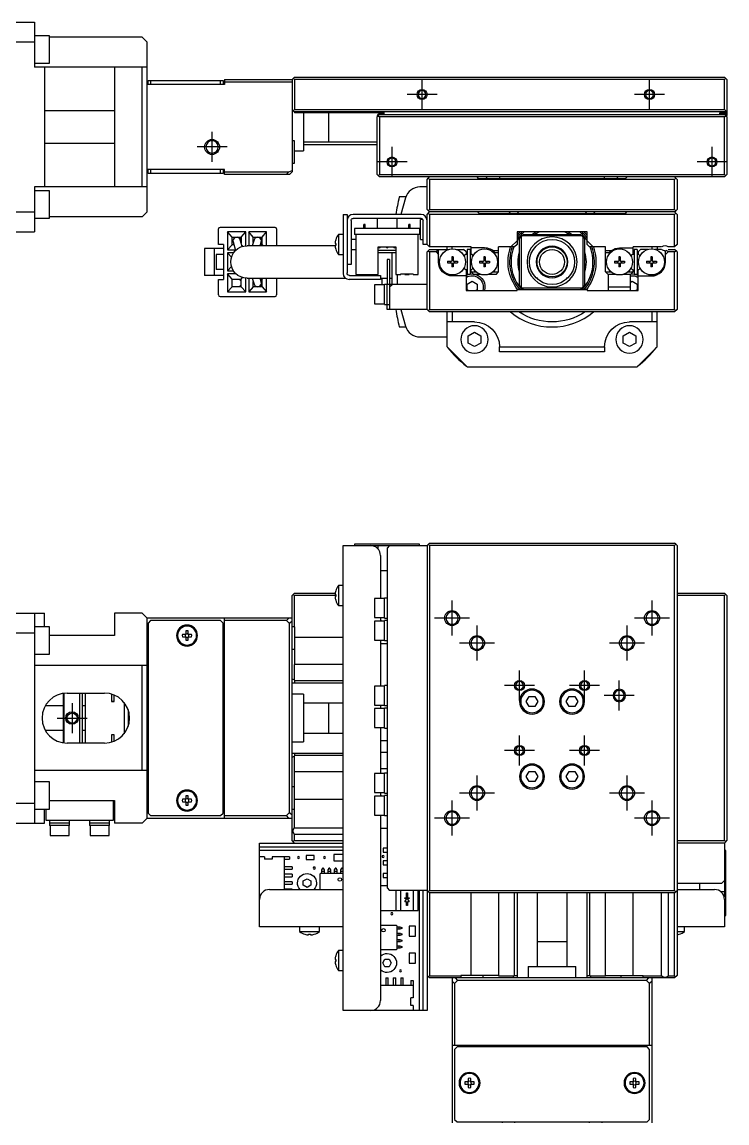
# Model space of a CAD drawing. Extents: x 0 to 922, y -8 to 538.
# Drawn here: x 301.9 to 442.9, y 318.3 to 538.5 of the extents above; entities that cross this region are included whole.
import ezdxf

# ---------------------------------------------------------------- set-up
doc = ezdxf.new("R2010")
doc.units = 0
doc.header["$LTSCALE"] = 0.5
doc.linetypes.add('CENTER', pattern=[50.8, 31.75, -6.35, 6.35, -6.35])
for name, color, linetype in [('MSM_CENTER', 1, 'CENTER'), ('MSM_CONTINUOUS', 7, 'CONTINUOUS'), ('MSM_NARROW', 5, 'CONTINUOUS')]:
    doc.layers.add(name, color=color, linetype=linetype)

msp = doc.modelspace()

# ---------------------------------------------------------------- linework, layer by layer
at = {"layer": 'MSM_CENTER'}
for p, q in [((381.87, 520.99), (381.87, 526.99)), ((427.37, 520.99), (427.37, 526.99)), ((384.87, 523.99), (378.87, 523.99)), ((430.37, 523.99), (424.37, 523.99)), ((339.87, 510.49), (339.87, 516.49)), ((342.87, 513.49), (336.87, 513.49)), ((375.87, 507.49), (375.87, 513.49)), ((439.87, 507.49), (439.87, 513.49)), ((378.87, 510.49), (372.87, 510.49)), ((442.87, 510.49), (436.87, 510.49)), ((387.87, 415.76), (387.87, 422.76)), ((427.87, 415.76), (427.87, 422.76)), ((391.37, 419.26), (384.37, 419.26)), ((431.37, 419.26), (424.37, 419.26)), ((392.87, 410.76), (392.87, 417.76)), ((422.87, 410.76), (422.87, 417.76)), ((396.37, 414.26), (389.37, 414.26)), ((426.37, 414.26), (419.37, 414.26)), ((401.37, 402.76), (401.37, 408.76)), ((414.37, 402.76), (414.37, 408.76)), ((404.37, 405.76), (398.37, 405.76)), ((417.37, 405.76), (411.37, 405.76)), ((421.32, 400.76), (421.32, 406.76)), ((424.32, 403.76), (418.32, 403.76)), ((311.87, 402.26), (311.87, 396.26)), ((308.87, 399.26), (314.87, 399.26)), ((401.37, 389.76), (401.37, 395.76)), ((414.37, 389.76), (414.37, 395.76)), ((404.37, 392.76), (398.37, 392.76)), ((417.37, 392.76), (411.37, 392.76)), ((392.87, 380.76), (392.87, 387.76)), ((422.87, 380.76), (422.87, 387.76)), ((396.37, 384.26), (389.37, 384.26)), ((426.37, 384.26), (419.37, 384.26)), ((387.87, 375.76), (387.87, 382.76)), ((427.87, 375.76), (427.87, 382.76)), ((391.37, 379.26), (384.37, 379.26)), ((431.37, 379.26), (424.37, 379.26))]:
    msp.add_line(p, q, dxfattribs=at)
at = {"layer": 'MSM_CONTINUOUS'}
for p, q in [((290.67, 538.49), (304.37, 538.49)), ((304.37, 538.49), (304.37, 529.49)), ((307.37, 535.74), (304.37, 535.74)), ((307.37, 530.24), (307.37, 535.74)), ((325.87, 535.49), (307.37, 535.49)), ((326.87, 534.49), (325.87, 535.49)), ((304.37, 534.49), (299.37, 534.49)), ((326.87, 500.49), (326.87, 534.49)), ((304.37, 530.24), (307.37, 530.24)), ((326.87, 529.49), (304.37, 529.49)), ((306.37, 529.49), (306.37, 505.49)), ((320.37, 529.49), (320.37, 505.49)), ((325.87, 505.49), (325.87, 529.49)), ((327.07, 525.99), (327.07, 526.79)), ((327.07, 526.79), (342.07, 526.79)), ((327.57, 526.79), (327.57, 525.99)), ((341.57, 525.99), (341.57, 526.79)), ((342.07, 526.79), (342.07, 525.99)), ((342.37, 526.99), (342.37, 525.99)), ((342.37, 526.99), (355.87, 526.99)), ((355.87, 526.49), (342.37, 526.49)), ((355.87, 526.99), (356.37, 527.49)), ((355.87, 526.99), (355.87, 508.49)), ((356.12, 527.24), (356.37, 526.99)), ((356.37, 527.49), (442.37, 527.49)), ((356.37, 526.99), (356.37, 520.99)), ((442.37, 526.99), (356.37, 526.99)), ((442.87, 526.99), (442.37, 527.49)), ((442.37, 526.99), (442.62, 527.24)), ((442.37, 520.99), (442.37, 526.99)), ((442.87, 526.99), (442.87, 519.79)), ((342.37, 525.99), (326.87, 525.99)), ((320.37, 520.7), (306.37, 520.7)), ((355.87, 520.89), (356.27, 520.49)), ((356.37, 520.99), (356.07, 520.69)), ((442.87, 520.49), (356.27, 520.49)), ((356.27, 520.49), (356.37, 520.39)), ((356.37, 520.99), (442.37, 520.99)), ((356.37, 520.39), (374.27, 520.39)), ((358.17, 520.39), (358.17, 512.74)), ((363.17, 520.39), (363.17, 514.49)), ((372.87, 519.49), (373.37, 519.99)), ((372.97, 519.59), (372.97, 519.79)), ((373.97, 520.09), (373.27, 520.09)), ((373.37, 519.99), (442.37, 519.99)), ((374.27, 519.99), (374.27, 520.39)), ((441.47, 520.29), (442.87, 520.29)), ((441.47, 519.99), (441.47, 520.29)), ((442.47, 520.09), (441.77, 520.09)), ((442.87, 520.49), (442.37, 520.99)), ((442.37, 519.99), (442.87, 519.49)), ((442.77, 519.79), (442.77, 519.59)), ((442.87, 519.79), (442.77, 519.69)), ((372.87, 507.99), (372.87, 519.49)), ((373.12, 519.74), (373.37, 519.49)), ((373.37, 519.49), (373.37, 507.99)), ((442.37, 519.49), (373.37, 519.49)), ((442.37, 519.49), (442.62, 519.74)), ((442.37, 507.99), (442.37, 519.49)), ((442.87, 519.49), (442.87, 507.99)), ((306.37, 514.28), (320.37, 514.28)), ((356.37, 514.74), (355.87, 514.74)), ((356.37, 510.24), (356.37, 514.74)), ((358.17, 514.49), (372.87, 514.49)), ((358.17, 513.99), (372.87, 513.99)), ((356.37, 512.74), (358.17, 512.74)), ((342.37, 508.99), (326.87, 508.99)), ((327.07, 508.19), (327.07, 508.99)), ((327.57, 508.99), (327.57, 508.19)), ((341.57, 508.19), (341.57, 508.99)), ((342.07, 508.99), (342.07, 508.19)), ((342.37, 507.99), (342.37, 508.99)), ((355.25, 508.49), (355.87, 508.79)), ((355.87, 510.24), (356.37, 510.24)), ((342.07, 508.19), (327.07, 508.19)), ((342.37, 508.49), (355.25, 508.49)), ((355.37, 507.99), (342.37, 507.99)), ((354.75, 507.99), (355.25, 508.49)), ((355.87, 508.49), (355.37, 507.99)), ((373.37, 507.49), (372.87, 507.99)), ((373.37, 507.99), (373.12, 507.74)), ((373.37, 507.99), (442.37, 507.99)), ((442.37, 507.49), (373.37, 507.49)), ((382.87, 506.99), (383.12, 507.24)), ((382.87, 500.99), (382.87, 506.99)), ((383.12, 507.24), (383.37, 507.49)), ((383.37, 506.99), (383.12, 507.24)), ((383.37, 506.99), (383.37, 500.99)), ((432.37, 506.99), (383.37, 506.99)), ((393.17, 507.19), (392.87, 507.49)), ((393.17, 507.19), (422.57, 507.19)), ((422.87, 507.49), (422.57, 507.19)), ((432.37, 507.49), (432.62, 507.24)), ((432.62, 507.24), (432.37, 506.99)), ((432.37, 500.99), (432.37, 506.99)), ((432.62, 507.24), (432.87, 506.99)), ((432.87, 506.99), (432.87, 500.99)), ((442.62, 507.74), (442.37, 507.99)), ((442.37, 507.49), (442.87, 507.99)), ((326.87, 505.49), (304.37, 505.49)), ((304.37, 505.49), (304.37, 496.49)), ((307.37, 504.74), (304.37, 504.74)), ((307.37, 499.24), (307.37, 504.74)), ((382.87, 505.49), (381.45, 505.49)), ((378.62, 503.49), (377.3, 503.49)), ((378.56, 503.32), (377.61, 499.99)), ((299.37, 500.49), (304.37, 500.49)), ((325.87, 499.49), (326.87, 500.49)), ((366.07, 499.99), (366.07, 488.19)), ((366.07, 499.99), (366.87, 499.99)), ((366.87, 499.99), (366.87, 488.29)), ((381.67, 499.99), (368.07, 499.99)), ((383.37, 500.49), (382.87, 500.99)), ((382.87, 499.99), (383.37, 500.49)), ((382.87, 493.99), (382.87, 499.99)), ((383.37, 500.99), (383.12, 500.74)), ((383.12, 500.24), (383.37, 499.99)), ((383.37, 500.99), (432.37, 500.99)), ((432.37, 500.49), (383.37, 500.49)), ((383.37, 499.99), (383.37, 493.49)), ((432.37, 499.99), (383.37, 499.99)), ((393.27, 500.19), (392.97, 500.49)), ((393.27, 500.19), (422.47, 500.19)), ((422.77, 500.49), (422.47, 500.19)), ((432.62, 500.74), (432.37, 500.99)), ((432.37, 500.49), (432.62, 500.74)), ((432.37, 500.49), (432.87, 499.99)), ((432.37, 499.99), (432.62, 500.24)), ((432.37, 493.49), (432.37, 499.99)), ((432.87, 500.99), (432.62, 500.74)), ((432.87, 499.99), (432.87, 493.99)), ((304.37, 499.24), (307.37, 499.24)), ((325.87, 499.49), (307.37, 499.49)), ((367.67, 498.79), (367.67, 489.99)), ((381.67, 499.19), (368.07, 499.19)), ((370.24, 497.19), (370.24, 497.99)), ((370.49, 497.99), (370.24, 497.99)), ((370.49, 497.19), (370.49, 497.99)), ((372.87, 499.19), (372.87, 497.19)), ((376.87, 497.19), (376.87, 499.19)), ((379.49, 497.99), (379.24, 497.99)), ((379.24, 497.19), (379.24, 497.99)), ((379.49, 497.19), (379.49, 497.99)), ((381.57, 494.99), (381.57, 498.99)), ((382.01, 498.99), (381.57, 498.99)), ((382.07, 493.99), (382.07, 498.79)), ((290.67, 496.49), (304.37, 496.49)), ((341.17, 493.99), (341.17, 497.09)), ((352.47, 497.39), (341.47, 497.39)), ((346.62, 496.49), (342.97, 496.49)), ((342.97, 496.49), (342.97, 492.89)), ((343.92, 495.44), (342.97, 496.49)), ((345.67, 495.44), (346.62, 496.49)), ((346.62, 493.73), (346.62, 496.49)), ((350.77, 496.49), (347.22, 496.49)), ((347.22, 496.49), (347.22, 493.74)), ((348.12, 495.44), (347.22, 496.49)), ((349.87, 495.44), (350.77, 496.49)), ((350.77, 493.74), (350.77, 496.49)), ((352.77, 497.09), (352.77, 493.74)), ((365.17, 495.99), (365.17, 491.99)), ((366.07, 495.99), (365.17, 495.99)), ((381.37, 497.19), (368.37, 497.19)), ((368.37, 497.19), (368.37, 495.99)), ((381.37, 495.99), (368.37, 495.99)), ((368.62, 495.99), (368.62, 487.99)), ((381.12, 487.99), (381.12, 495.99)), ((381.37, 497.19), (381.37, 495.99)), ((381.57, 496.27), (381.37, 496.27)), ((414.87, 496.49), (400.87, 496.49)), ((400.87, 496.49), (400.87, 493.99)), ((401.37, 495.19), (402.17, 495.99)), ((413.87, 495.69), (401.87, 495.69)), ((402.17, 495.99), (413.57, 495.99)), ((413.57, 495.99), (414.37, 495.19)), ((414.87, 493.99), (414.87, 496.49)), ((342.17, 493.99), (341.17, 493.99)), ((342.17, 493.99), (342.17, 486.99)), ((343.92, 493.94), (342.97, 492.89)), ((343.92, 495.44), (345.67, 495.44)), ((343.92, 493.94), (343.92, 495.44)), ((344.22, 493.94), (343.92, 493.94)), ((344.07, 494.49), (344.55, 492.77)), ((345.29, 495.44), (345.67, 495.06)), ((345.88, 493.59), (345.51, 494.89)), ((345.67, 495.44), (345.67, 494.34)), ((345.83, 493.76), (345.96, 493.61)), ((364.48, 493.74), (346.87, 493.74)), ((348.27, 494.9), (347.93, 493.74)), ((348.12, 495.44), (349.87, 495.44)), ((348.12, 494.38), (348.12, 495.44)), ((349.49, 495.44), (349.87, 495.06)), ((349.49, 493.74), (349.71, 494.48)), ((349.55, 493.94), (349.87, 493.94)), ((349.87, 494.31), (349.58, 494.02)), ((349.87, 493.94), (349.87, 495.44)), ((349.87, 493.94), (350.04, 493.74)), ((364.48, 494.19), (364.61, 494.19)), ((364.61, 493.79), (364.48, 493.79)), ((364.61, 494.94), (364.61, 494.92)), ((364.61, 494.19), (364.61, 493.79)), ((368.62, 494.99), (367.67, 494.99)), ((373.12, 493.49), (376.62, 493.49)), ((373.12, 487.99), (373.12, 493.49)), ((376.62, 493.49), (376.62, 487.99)), ((381.57, 494.99), (382.07, 494.99)), ((382.87, 493.99), (382.07, 493.99)), ((383.37, 493.49), (382.87, 493.99)), ((391.67, 493.49), (383.37, 493.49)), ((386.87, 492.99), (386.87, 493.49)), ((387.87, 493.09), (387.87, 493.49)), ((391.67, 492.03), (391.67, 493.49)), ((400.37, 493.49), (397.17, 493.49)), ((397.17, 488.49), (397.17, 493.49)), ((399.66, 493.49), (400.87, 494.7)), ((400.87, 493.99), (400.37, 493.49)), ((401.37, 485.79), (401.37, 495.19)), ((401.67, 495.49), (401.67, 485.49)), ((406.8, 493.45), (406.8, 493.45)), ((414.07, 485.49), (414.07, 495.49)), ((414.37, 495.19), (414.37, 485.79)), ((414.87, 494.7), (416.07, 493.49)), ((415.37, 493.49), (414.87, 493.99)), ((418.57, 493.49), (415.37, 493.49)), ((418.57, 488.49), (418.57, 493.49)), ((429.8, 493.49), (424.07, 493.49)), ((424.07, 492.03), (424.07, 493.49)), ((427.87, 493.09), (427.87, 493.49)), ((428.87, 493.49), (428.87, 492.99)), ((432.37, 493.49), (431.13, 493.49)), ((432.87, 493.99), (432.37, 493.49)), ((342.17, 493.19), (338.37, 493.19)), ((338.37, 493.19), (338.37, 487.79)), ((340.28, 493.19), (340.28, 487.79)), ((342.17, 491.99), (340.67, 491.99)), ((340.67, 491.99), (340.67, 488.99)), ((342.97, 492.89), (344.52, 492.89)), ((344.16, 492.29), (342.97, 492.29)), ((342.97, 492.29), (342.97, 488.69)), ((343.75, 491.42), (342.97, 492.29)), ((364.61, 493.06), (364.61, 493.04)), ((365.17, 491.99), (366.07, 491.99)), ((367.67, 492.99), (368.62, 492.99)), ((376.62, 492.79), (373.12, 492.79)), ((376.62, 492.29), (373.12, 492.29)), ((375.87, 485.99), (375.87, 492.29)), ((382.87, 492.49), (383.37, 492.99)), ((382.87, 480.99), (382.87, 492.49)), ((383.12, 492.74), (383.37, 492.49)), ((383.37, 492.99), (387.25, 492.99)), ((383.37, 492.49), (383.37, 480.99)), ((384.67, 492.49), (383.37, 492.49)), ((385.17, 492.84), (384.67, 492.49)), ((384.67, 492.49), (385.17, 491.99)), ((385.17, 490.49), (385.17, 492.99)), ((388.11, 491.49), (387.82, 491.49)), ((387.82, 491.49), (387.82, 490.69)), ((388.11, 491.49), (388.11, 490.69)), ((388.68, 492.99), (390.17, 492.99)), ((390.67, 492.49), (390.17, 492.99)), ((390.67, 492.03), (390.53, 491.95)), ((390.67, 492.49), (390.67, 492.03)), ((391.47, 492.99), (390.87, 492.99)), ((390.87, 492.99), (390.87, 487.99)), ((391.47, 492.99), (391.47, 487.99)), ((394.37, 493.29), (391.67, 493.29)), ((392.04, 491.82), (391.67, 492.03)), ((394.51, 491.49), (394.22, 491.49)), ((394.22, 491.49), (394.22, 490.69)), ((394.51, 491.49), (394.51, 490.69)), ((395.96, 492.79), (397.17, 492.79)), ((397.17, 492.29), (396.51, 492.29)), ((405, 491.8), (405.07, 491.86)), ((405.07, 491.93), (405.07, 491.86)), ((418.57, 492.79), (419.77, 492.79)), ((419.22, 492.29), (418.57, 492.29)), ((421.51, 491.49), (421.22, 491.49)), ((421.22, 491.49), (421.22, 490.69)), ((421.37, 493.29), (424.07, 493.29)), ((421.51, 491.49), (421.51, 490.69)), ((424.07, 492.03), (423.69, 491.82)), ((424.87, 492.99), (424.27, 492.99)), ((424.27, 492.99), (424.27, 487.99)), ((424.87, 492.99), (424.87, 487.99)), ((425.57, 492.99), (425.07, 492.49)), ((425.07, 492.49), (425.07, 492.03)), ((425.2, 491.95), (425.07, 492.03)), ((427.05, 492.99), (425.57, 492.99)), ((427.91, 491.49), (427.62, 491.49)), ((427.62, 491.49), (427.62, 490.69)), ((427.91, 491.49), (427.91, 490.69)), ((429.8, 492.99), (428.48, 492.99)), ((430.57, 490.49), (430.57, 492.74)), ((430.57, 491.99), (431.07, 492.49)), ((431.07, 492.49), (430.68, 492.76)), ((432.37, 492.49), (431.07, 492.49)), ((431.13, 492.99), (432.37, 492.99)), ((432.87, 492.49), (432.37, 492.99)), ((432.37, 492.49), (432.62, 492.74)), ((432.37, 480.99), (432.37, 492.49)), ((432.87, 492.49), (432.87, 480.99)), ((342.17, 488.99), (340.67, 488.99)), ((343.75, 489.56), (342.97, 488.69)), ((367.67, 489.99), (366.87, 489.99)), ((375.37, 490.99), (374.87, 490.99)), ((374.87, 490.99), (374.87, 485.99)), ((375.37, 490.99), (375.37, 480.99)), ((386.97, 490.63), (387.76, 490.63)), ((386.97, 490.63), (386.97, 490.34)), ((386.97, 490.34), (387.76, 490.34)), ((387.5, 490.63), (387.5, 490.34)), ((387.82, 490.96), (388.11, 490.96)), ((387.82, 490.28), (387.82, 489.49)), ((387.82, 490.02), (388.11, 490.02)), ((388.11, 489.49), (387.82, 489.49)), ((388.11, 490.28), (388.11, 489.49)), ((388.17, 490.63), (388.97, 490.63)), ((388.17, 490.34), (388.97, 490.34)), ((388.44, 490.34), (388.44, 490.63)), ((388.97, 490.63), (388.97, 490.34)), ((390.29, 489.16), (390.67, 488.94)), ((390.67, 488.94), (390.67, 484.79)), ((391.67, 488.94), (391.8, 489.02)), ((391.67, 488.49), (391.67, 488.94)), ((393.37, 490.63), (394.16, 490.63)), ((393.37, 490.63), (393.37, 490.34)), ((393.37, 490.34), (394.16, 490.34)), ((393.9, 490.63), (393.9, 490.34)), ((394.22, 490.96), (394.51, 490.96)), ((394.22, 490.28), (394.22, 489.49)), ((394.22, 490.02), (394.51, 490.02)), ((394.51, 489.49), (394.22, 489.49)), ((394.51, 490.28), (394.51, 489.49)), ((394.57, 490.63), (395.37, 490.63)), ((394.57, 490.34), (395.37, 490.34)), ((394.84, 490.34), (394.84, 490.63)), ((395.37, 490.63), (395.37, 490.34)), ((405.07, 489.11), (405, 489.18)), ((405.07, 489.11), (405.07, 489.05)), ((420.37, 490.63), (421.16, 490.63)), ((420.37, 490.63), (420.37, 490.34)), ((420.37, 490.34), (421.16, 490.34)), ((420.9, 490.63), (420.9, 490.34)), ((421.22, 490.96), (421.51, 490.96)), ((421.22, 490.28), (421.22, 489.49)), ((421.22, 490.02), (421.51, 490.02)), ((421.51, 489.49), (421.22, 489.49)), ((421.51, 490.28), (421.51, 489.49)), ((421.57, 490.63), (422.37, 490.63)), ((421.57, 490.34), (422.37, 490.34)), ((421.84, 490.34), (421.84, 490.63)), ((422.37, 490.63), (422.37, 490.34)), ((423.93, 489.02), (424.07, 488.94)), ((424.07, 488.49), (424.07, 488.94)), ((425.07, 488.94), (425.44, 489.16)), ((425.07, 484.79), (425.07, 488.94)), ((426.77, 490.63), (427.56, 490.63)), ((426.77, 490.63), (426.77, 490.34)), ((426.77, 490.34), (427.56, 490.34)), ((427.3, 490.63), (427.3, 490.34)), ((427.62, 490.96), (427.91, 490.96)), ((427.62, 490.28), (427.62, 489.49)), ((427.62, 490.02), (427.91, 490.02)), ((427.91, 489.49), (427.62, 489.49)), ((427.91, 490.28), (427.91, 489.49)), ((427.97, 490.63), (428.77, 490.63)), ((427.97, 490.34), (428.77, 490.34)), ((428.24, 490.34), (428.24, 490.63)), ((428.77, 490.63), (428.77, 490.34)), ((342.17, 487.79), (338.37, 487.79)), ((341.17, 483.89), (341.17, 486.99)), ((341.17, 486.99), (342.17, 486.99)), ((342.97, 488.69), (344.16, 488.69)), ((344.67, 488.09), (342.97, 488.09)), ((342.97, 488.09), (342.97, 484.49)), ((343.92, 487.04), (342.97, 488.09)), ((343.92, 487.04), (345.67, 487.04)), ((343.92, 485.54), (343.92, 487.04)), ((345.29, 487.04), (345.67, 486.66)), ((345.67, 487.04), (345.96, 487.37)), ((345.67, 485.54), (345.67, 487.04)), ((346.62, 484.49), (346.62, 487.25)), ((346.87, 487.24), (366.53, 487.24)), ((347.22, 487.24), (347.22, 484.49)), ((347.93, 487.24), (348.27, 486.08)), ((349.71, 486.5), (349.49, 487.24)), ((349.87, 487.04), (349.55, 487.04)), ((349.58, 486.95), (349.87, 486.66)), ((349.87, 487.04), (350.04, 487.24)), ((349.87, 485.54), (349.87, 487.04)), ((350.77, 484.49), (350.77, 487.24)), ((352.77, 487.24), (352.77, 483.89)), ((373.57, 486.99), (367.27, 486.99)), ((367.37, 487.79), (373.57, 487.79)), ((368.62, 487.99), (373.12, 487.99)), ((373.57, 487.79), (373.57, 486.99)), ((373.57, 487.24), (374.87, 487.24)), ((373.87, 485.89), (373.87, 487.24)), ((375.37, 487.24), (375.87, 487.24)), ((376.62, 487.99), (377.62, 487.99)), ((376.87, 487.99), (376.87, 485.99)), ((377.62, 488.09), (380.12, 488.09)), ((377.62, 487.99), (377.62, 488.09)), ((378.42, 488.09), (378.42, 487.99)), ((378.42, 487.99), (379.32, 487.99)), ((378.79, 488.09), (378.79, 487.99)), ((378.94, 488.09), (378.94, 487.99)), ((379.32, 488.09), (379.32, 487.99)), ((380.12, 487.99), (380.12, 488.09)), ((380.12, 487.99), (381.12, 487.99)), ((390.67, 487.69), (387.97, 487.69)), ((391.47, 487.99), (390.87, 487.99)), ((391.67, 488.49), (392.17, 487.99)), ((391.67, 488.49), (392.7, 488.49)), ((393.65, 487.99), (392.17, 487.99)), ((396.67, 487.99), (395.08, 487.99)), ((396.03, 488.49), (397.17, 488.49)), ((396.67, 487.99), (397.17, 488.49)), ((404.7, 487.29), (404.89, 487.29)), ((405.12, 487.06), (404.89, 487.29)), ((405.12, 487.06), (404.95, 487.06)), ((405.12, 486.93), (405.12, 487.06)), ((405.12, 486.93), (405.12, 486.93)), ((406.8, 487.52), (406.8, 487.52)), ((410.84, 487.29), (410.62, 487.06)), ((410.78, 487.06), (410.62, 487.06)), ((410.62, 487.06), (410.62, 486.93)), ((410.84, 487.29), (411.03, 487.29)), ((418.57, 488.49), (419.7, 488.49)), ((418.57, 488.49), (419.07, 487.99)), ((420.65, 487.99), (419.07, 487.99)), ((419.07, 487.99), (419.07, 484.79)), ((423.57, 487.99), (422.08, 487.99)), ((423.03, 488.49), (424.07, 488.49)), ((423.57, 487.99), (424.07, 488.49)), ((423.57, 484.79), (423.57, 487.99)), ((424.87, 487.99), (424.27, 487.99)), ((425.07, 487.69), (427.77, 487.69)), ((343.92, 485.54), (342.97, 484.49)), ((345.67, 485.54), (343.92, 485.54)), ((345.67, 485.91), (345.29, 485.54)), ((345.67, 485.54), (346.62, 484.49)), ((348.12, 485.54), (347.22, 484.49)), ((348.12, 485.54), (348.12, 486.6)), ((349.87, 485.54), (348.12, 485.54)), ((349.87, 485.91), (349.49, 485.54)), ((349.87, 485.54), (350.77, 484.49)), ((372.37, 485.89), (372.37, 482.09)), ((374.37, 485.89), (372.37, 485.89)), ((374.37, 481.99), (374.37, 485.99)), ((382.87, 485.99), (374.37, 485.99)), ((374.87, 481.99), (374.87, 485.99)), ((375.37, 485.49), (375.87, 485.99)), ((390.67, 484.79), (400.87, 484.79)), ((390.87, 486.07), (391.87, 486.64)), ((390.87, 484.91), (390.87, 486.07)), ((391.08, 484.79), (390.87, 484.91)), ((391.87, 486.64), (392.87, 486.07)), ((392.87, 484.91), (392.65, 484.79)), ((392.87, 486.07), (392.87, 484.91)), ((400.87, 484.79), (400.87, 484.99)), ((400.87, 484.99), (414.87, 484.99)), ((402.17, 484.99), (401.37, 485.79)), ((401.87, 485.29), (413.87, 485.29)), ((414.37, 485.79), (413.57, 484.99)), ((414.87, 484.99), (414.87, 484.79)), ((414.87, 484.79), (425.07, 484.79)), ((419.07, 485.49), (423.57, 485.49)), ((423.57, 486.47), (423.87, 486.64)), ((423.87, 486.64), (424.87, 486.07)), ((424.87, 484.91), (424.65, 484.79)), ((424.87, 486.07), (424.87, 484.91)), ((341.47, 483.59), (352.47, 483.59)), ((342.97, 484.49), (346.62, 484.49)), ((347.22, 484.49), (350.77, 484.49)), ((372.37, 482.09), (374.37, 482.09)), ((374.37, 481.99), (375.37, 481.99)), ((374.87, 480.99), (374.87, 481.99)), ((382.87, 480.99), (374.87, 480.99)), ((377.61, 480.99), (378.56, 477.66)), ((383.37, 480.49), (382.87, 480.99)), ((383.37, 480.99), (383.12, 480.74)), ((383.37, 480.99), (432.37, 480.99)), ((432.37, 480.49), (383.37, 480.49)), ((386.87, 473.49), (386.87, 480.49)), ((387.87, 480.49), (387.87, 478.49)), ((427.87, 478.49), (427.87, 480.49)), ((428.87, 473.49), (428.87, 480.49)), ((432.62, 480.74), (432.37, 480.99)), ((432.87, 480.99), (432.37, 480.49)), ((392.37, 478.49), (386.87, 478.49)), ((428.87, 478.49), (423.37, 478.49)), ((377.3, 477.49), (378.62, 477.49)), ((391.12, 475.71), (392.37, 476.43)), ((391.12, 474.27), (391.12, 475.71)), ((392.37, 476.43), (393.62, 475.71)), ((393.62, 475.71), (393.62, 474.27)), ((422.12, 475.71), (423.37, 476.43)), ((422.12, 474.27), (422.12, 475.71)), ((423.37, 476.43), (424.62, 475.71)), ((424.62, 475.71), (424.62, 474.27)), ((381.45, 475.49), (386.87, 475.49)), ((392.37, 473.55), (391.12, 474.27)), ((393.62, 474.27), (392.37, 473.55)), ((423.37, 473.55), (422.12, 474.27)), ((424.62, 474.27), (423.37, 473.55)), ((386.87, 473.49), (390.87, 469.49)), ((397.37, 473.49), (418.37, 473.49)), ((397.37, 472.49), (397.37, 473.49)), ((418.37, 472.49), (397.37, 472.49)), ((418.37, 473.49), (418.37, 472.49)), ((424.87, 469.49), (428.87, 473.49)), ((390.87, 469.49), (424.87, 469.49)), ((368.37, 434.06), (368.37, 433.76)), ((381.37, 434.06), (368.37, 434.06)), ((381.37, 433.76), (381.37, 434.06)), ((383.37, 434.26), (382.87, 433.76)), ((383.37, 433.76), (383.12, 434.01)), ((383.37, 434.26), (432.37, 434.26)), ((432.62, 434.01), (432.37, 434.26)), ((432.62, 434.01), (432.37, 433.76)), ((432.87, 433.76), (432.62, 434.01)), ((366.07, 340.76), (366.07, 433.76)), ((366.07, 433.76), (382.87, 433.76)), ((373.12, 433.02), (373.12, 433.76)), ((373.57, 431.76), (373.57, 423.16)), ((375.37, 433.76), (374.87, 433.26)), ((374.87, 433.26), (374.87, 365.26)), ((382.87, 433.76), (382.87, 340.76)), ((432.37, 433.76), (383.37, 433.76)), ((383.37, 433.76), (383.37, 364.76)), ((432.37, 364.76), (432.37, 433.76)), ((432.87, 433.76), (432.87, 347.76)), ((373.57, 428.76), (374.87, 428.76)), ((365.17, 425.76), (365.17, 421.76)), ((366.07, 425.76), (365.17, 425.76)), ((355.87, 423.76), (356.07, 423.96)), ((355.87, 374.76), (355.87, 423.76)), ((356.37, 424.26), (356.07, 423.96)), ((356.07, 423.96), (356.27, 423.76)), ((356.27, 423.76), (356.27, 417.51)), ((364.61, 423.76), (356.27, 423.76)), ((356.37, 424.26), (364.51, 424.26)), ((364.48, 423.96), (364.61, 423.96)), ((364.61, 423.56), (364.48, 423.56)), ((364.61, 424.71), (364.61, 424.68)), ((364.61, 423.96), (364.61, 423.56)), ((372.37, 423.16), (372.37, 419.36)), ((374.37, 423.16), (372.37, 423.16)), ((374.37, 419.26), (374.37, 423.26)), ((374.87, 423.26), (374.37, 423.26)), ((432.87, 424.26), (442.37, 424.26)), ((442.37, 423.76), (432.87, 423.76)), ((442.87, 423.76), (442.37, 424.26)), ((442.37, 423.76), (442.62, 424.01)), ((442.37, 374.76), (442.37, 423.76)), ((442.87, 423.76), (442.87, 374.76)), ((364.61, 422.83), (364.61, 422.81)), ((365.17, 421.76), (366.07, 421.76)), ((290.67, 420.26), (306.37, 420.26)), ((304.37, 420.26), (304.37, 378.26)), ((306.37, 417.51), (306.37, 420.26)), ((325.87, 420.26), (320.37, 420.26)), ((320.37, 420.26), (320.37, 415.76)), ((326.87, 419.26), (325.87, 420.26)), ((326.87, 379.26), (326.87, 419.26)), ((355.87, 419.26), (326.87, 419.26)), ((327.57, 418.76), (327.07, 418.26)), ((341.57, 418.76), (327.57, 418.76)), ((342.07, 418.26), (341.57, 418.76)), ((342.37, 379.26), (342.37, 419.26)), ((354.75, 418.76), (342.37, 418.76)), ((354.75, 418.76), (355.25, 419.26)), ((355.37, 418.14), (354.75, 418.76)), ((355.87, 418.64), (355.37, 418.14)), ((372.37, 419.36), (374.37, 419.36)), ((372.37, 418.66), (372.37, 414.86)), ((374.37, 418.66), (372.37, 418.66)), ((373.57, 419.36), (373.57, 418.66)), ((374.37, 419.26), (374.87, 419.26)), ((374.37, 414.76), (374.37, 418.76)), ((374.87, 418.76), (374.37, 418.76)), ((304.37, 416.26), (299.37, 416.26)), ((307.37, 417.51), (304.37, 417.51)), ((307.37, 412.01), (307.37, 417.51)), ((327.07, 418.26), (327.07, 380.26)), ((334.63, 416.67), (334.63, 416)), ((335.11, 416), (335.11, 416.67)), ((342.07, 380.26), (342.07, 418.26)), ((355.37, 380.37), (355.37, 418.14)), ((356.37, 417.51), (355.87, 417.51)), ((356.37, 417.51), (356.37, 409.96)), ((320.37, 415.76), (307.37, 415.76)), ((334.63, 416), (333.95, 416)), ((333.95, 415.52), (334.63, 415.52)), ((334.63, 415.52), (334.63, 414.84)), ((335.78, 416), (335.11, 416)), ((335.11, 414.84), (335.11, 415.52)), ((335.11, 415.52), (335.78, 415.52)), ((356.37, 415.46), (366.07, 415.46)), ((372.37, 414.86), (374.37, 414.86)), ((373.57, 414.86), (373.57, 405.66)), ((373.57, 414.16), (374.87, 414.16)), ((374.37, 414.76), (374.87, 414.76)), ((304.37, 412.01), (307.37, 412.01)), ((355.87, 413.01), (356.37, 413.01)), ((326.87, 409.76), (304.37, 409.76)), ((325.87, 388.76), (325.87, 409.76)), ((356.27, 409.96), (356.27, 406.9)), ((366.07, 409.96), (356.27, 409.96)), ((327.07, 409.26), (326.87, 409.26)), ((342.37, 409.26), (342.07, 409.26)), ((342.07, 407.51), (342.37, 407.51)), ((327.07, 406.76), (326.87, 406.76)), ((356.27, 406.9), (355.87, 407.06)), ((366.07, 406.26), (355.87, 406.26)), ((356.27, 406.9), (356.37, 406.76)), ((356.37, 406.76), (366.07, 406.76)), ((356.37, 406.76), (356.37, 406.26)), ((372.37, 405.66), (372.37, 401.86)), ((374.37, 405.66), (372.37, 405.66)), ((374.37, 401.76), (374.37, 405.76)), ((374.87, 405.76), (374.37, 405.76)), ((310.07, 404.19), (310.07, 394.32)), ((310.27, 394.29), (310.27, 404.22)), ((310.87, 404.26), (318.37, 404.26)), ((313.37, 404.26), (313.37, 394.26)), ((313.87, 404.26), (313.87, 394.26)), ((314.57, 394.26), (314.57, 404.26)), ((319.77, 404.06), (319.77, 402.59)), ((320.27, 402.59), (320.27, 403.88)), ((342.17, 404.26), (342.07, 404.26)), ((342.17, 394.26), (342.17, 404.26)), ((342.37, 404.06), (342.17, 404.26)), ((358.17, 404.01), (355.87, 404.01)), ((358.17, 404.01), (358.17, 394.51)), ((402.71, 402.56), (403.29, 403.56)), ((403.29, 403.56), (404.44, 403.56)), ((404.44, 403.56), (405.02, 402.56)), ((410.71, 402.56), (411.29, 403.56)), ((411.29, 403.56), (412.44, 403.56)), ((412.44, 403.56), (413.02, 402.56)), ((306.54, 401.76), (310.07, 401.76)), ((313.87, 401.76), (314.57, 401.76)), ((319.77, 402.61), (320.27, 402.61)), ((319.77, 402.59), (320.27, 402.59)), ((322.27, 402.38), (322.27, 396.13)), ((323.07, 400.96), (323.07, 397.55)), ((366.07, 402.26), (358.17, 402.26)), ((363.17, 402.26), (363.17, 396.26)), ((372.37, 401.86), (374.37, 401.86)), ((372.37, 401.16), (372.37, 397.36)), ((374.37, 401.16), (372.37, 401.16)), ((373.57, 401.86), (373.57, 401.16)), ((374.37, 401.76), (374.87, 401.76)), ((374.37, 397.26), (374.37, 401.26)), ((374.87, 401.26), (374.37, 401.26)), ((403.29, 401.56), (402.71, 402.56)), ((404.44, 401.56), (403.29, 401.56)), ((405.02, 402.56), (404.44, 401.56)), ((411.29, 401.56), (410.71, 402.56)), ((412.44, 401.56), (411.29, 401.56)), ((413.02, 402.56), (412.44, 401.56)), ((323.07, 400.51), (323.21, 400.51)), ((310.07, 396.76), (306.54, 396.76)), ((314.57, 396.76), (313.87, 396.76)), ((323.21, 398.01), (323.07, 398.01)), ((372.37, 397.36), (374.37, 397.36)), ((373.57, 397.36), (373.57, 388.16)), ((374.37, 397.26), (374.87, 397.26)), ((318.37, 394.26), (310.87, 394.26)), ((319.77, 395.92), (319.77, 394.46)), ((320.27, 395.92), (319.77, 395.92)), ((320.27, 395.9), (319.77, 395.9)), ((320.27, 394.63), (320.27, 395.92)), ((342.07, 394.26), (342.17, 394.26)), ((342.17, 394.26), (342.37, 394.46)), ((355.87, 394.51), (358.17, 394.51)), ((358.17, 396.26), (366.07, 396.26)), ((373.57, 394.76), (374.87, 394.76)), ((355.87, 392.26), (366.07, 392.26)), ((356.37, 392.26), (356.37, 391.76)), ((374.87, 392.36), (373.57, 392.36)), ((326.87, 391.76), (327.07, 391.76)), ((342.37, 391.01), (342.07, 391.01)), ((355.87, 391.45), (356.27, 391.61)), ((356.37, 391.76), (356.27, 391.61)), ((356.27, 391.61), (356.27, 388.56)), ((366.07, 391.76), (356.37, 391.76)), ((326.87, 388.76), (304.37, 388.76)), ((326.87, 389.26), (327.07, 389.26)), ((342.07, 389.26), (342.37, 389.26)), ((356.27, 388.56), (366.07, 388.56)), ((356.37, 381.01), (356.37, 388.56)), ((372.37, 388.16), (372.37, 384.36)), ((374.37, 388.16), (372.37, 388.16)), ((373.57, 389.16), (374.87, 389.16)), ((374.37, 384.26), (374.37, 388.26)), ((374.87, 388.26), (374.37, 388.26)), ((402.71, 387.56), (403.29, 388.56)), ((403.29, 388.56), (404.44, 388.56)), ((404.44, 388.56), (405.02, 387.56)), ((410.71, 387.56), (411.29, 388.56)), ((411.29, 388.56), (412.44, 388.56)), ((412.44, 388.56), (413.02, 387.56)), ((307.37, 386.51), (304.37, 386.51)), ((307.37, 381.01), (307.37, 386.51)), ((356.37, 385.51), (355.87, 385.51)), ((403.29, 386.56), (402.71, 387.56)), ((404.44, 386.56), (403.29, 386.56)), ((405.02, 387.56), (404.44, 386.56)), ((411.29, 386.56), (410.71, 387.56)), ((412.44, 386.56), (411.29, 386.56)), ((413.02, 387.56), (412.44, 386.56)), ((334.63, 383.67), (334.63, 383)), ((335.11, 383), (335.11, 383.67)), ((372.37, 384.36), (374.37, 384.36)), ((372.37, 383.66), (372.37, 379.86)), ((374.37, 383.66), (372.37, 383.66)), ((373.57, 384.36), (373.57, 383.66)), ((374.37, 384.26), (374.87, 384.26)), ((374.37, 379.76), (374.37, 383.76)), ((374.87, 383.76), (374.37, 383.76)), ((299.37, 382.26), (304.37, 382.26)), ((304.37, 381.01), (307.37, 381.01)), ((306.37, 378.26), (306.37, 381.01)), ((306.67, 378.76), (306.67, 381.01)), ((307.37, 382.76), (320.37, 382.76)), ((320.07, 382.76), (320.07, 378.76)), ((320.37, 382.76), (320.37, 378.26)), ((334.63, 383), (333.95, 383)), ((333.95, 382.52), (334.63, 382.52)), ((334.63, 382.52), (334.63, 381.84)), ((335.78, 383), (335.11, 383)), ((335.11, 382.52), (335.78, 382.52)), ((335.11, 381.84), (335.11, 382.52)), ((355.87, 381.01), (356.37, 381.01)), ((356.27, 381.01), (356.27, 377.32)), ((356.37, 383.06), (366.07, 383.06)), ((325.87, 378.26), (326.87, 379.26)), ((326.87, 379.26), (355.87, 379.26)), ((327.07, 380.26), (327.57, 379.76)), ((327.57, 379.76), (341.57, 379.76)), ((341.57, 379.76), (342.07, 380.26)), ((342.37, 379.76), (354.75, 379.76)), ((354.75, 379.76), (355.37, 380.37)), ((355.25, 379.26), (354.75, 379.76)), ((355.37, 380.37), (355.87, 379.87)), ((372.37, 379.86), (374.37, 379.86)), ((373.57, 379.86), (373.57, 342.76)), ((374.37, 379.76), (374.87, 379.76)), ((290.67, 378.26), (306.37, 378.26)), ((320.07, 378.76), (306.67, 378.76)), ((307.37, 378.76), (307.37, 377.76)), ((311.37, 378.26), (307.37, 378.26)), ((311.37, 377.76), (307.37, 377.76)), ((307.47, 377.76), (307.47, 375.76)), ((311.27, 375.76), (311.27, 377.76)), ((311.37, 377.76), (311.37, 378.76)), ((315.37, 378.76), (315.37, 377.76)), ((319.37, 378.26), (315.37, 378.26)), ((319.37, 377.76), (315.37, 377.76)), ((315.47, 377.76), (315.47, 375.76)), ((319.27, 375.76), (319.27, 377.76)), ((319.37, 377.76), (319.37, 378.76)), ((325.87, 378.26), (320.37, 378.26)), ((356.27, 377.32), (366.07, 377.32)), ((373.57, 377.26), (374.87, 377.26)), ((307.47, 375.76), (311.27, 375.76)), ((315.47, 375.76), (319.27, 375.76)), ((356.37, 374.26), (355.87, 374.76)), ((356.27, 374.76), (356.07, 374.56)), ((366.07, 375.99), (356.27, 375.99)), ((356.27, 375.99), (356.27, 374.76)), ((356.27, 374.76), (366.07, 374.76)), ((432.87, 374.76), (442.37, 374.76)), ((442.62, 374.51), (442.37, 374.76)), ((442.37, 374.26), (442.62, 374.51)), ((442.62, 374.51), (442.87, 374.76)), ((349.37, 357.46), (349.37, 374.26)), ((349.37, 374.26), (366.07, 374.26)), ((366.07, 373.46), (349.37, 373.46)), ((366.07, 372.76), (349.37, 372.76)), ((374.87, 373.22), (374.07, 373.22)), ((374.07, 373.22), (374.07, 372.42)), ((374.07, 372.42), (374.87, 372.42)), ((442.37, 374.26), (432.87, 374.26)), ((442.37, 374.26), (442.37, 363.51)), ((442.67, 372.76), (442.37, 372.76)), ((442.67, 359.76), (442.67, 372.76)), ((350.37, 371.51), (349.37, 371.51)), ((350.37, 371.51), (350.37, 371.01)), ((351.87, 371.01), (350.37, 371.01)), ((355.37, 371.51), (351.87, 371.51)), ((351.87, 371.51), (351.87, 371.01)), ((354.37, 364.96), (354.37, 371.51)), ((354.37, 371.01), (355.37, 371.01)), ((355.37, 371.51), (355.37, 371.01)), ((358.73, 371.74), (358.73, 370.94)), ((360.33, 371.74), (358.73, 371.74)), ((358.73, 370.94), (360.33, 370.94)), ((360.33, 370.94), (360.33, 371.74)), ((364.24, 371.96), (364.24, 370.71)), ((366.07, 371.96), (364.24, 371.96)), ((364.24, 370.71), (366.07, 370.71)), ((374.87, 370.68), (374.07, 370.68)), ((374.07, 370.68), (374.07, 369.88)), ((355.87, 369.51), (354.37, 369.51)), ((354.37, 369.01), (355.87, 369.01)), ((355.87, 368.01), (354.37, 368.01)), ((355.87, 369.51), (355.87, 369.01)), ((355.87, 368.01), (355.87, 367.51)), ((361.52, 364.96), (361.52, 368.11)), ((361.62, 368.21), (366.07, 368.21)), ((361.85, 368.94), (361.97, 369.01)), ((361.85, 368.21), (361.85, 368.94)), ((361.85, 368.65), (362.28, 368.65)), ((362.17, 369.26), (361.97, 369.26)), ((361.97, 369.01), (361.97, 369.26)), ((362.17, 369.26), (362.17, 369.01)), ((362.17, 369.01), (362.28, 368.94)), ((362.28, 368.94), (362.28, 368.21)), ((363.12, 368.94), (363.24, 369.01)), ((363.12, 368.21), (363.12, 368.94)), ((363.12, 368.65), (363.55, 368.65)), ((363.44, 369.26), (363.24, 369.26)), ((363.24, 369.01), (363.24, 369.26)), ((363.44, 369.26), (363.44, 369.01)), ((363.44, 369.01), (363.55, 368.94)), ((363.55, 368.94), (363.55, 368.21)), ((364.39, 368.94), (364.51, 369.01)), ((364.39, 368.21), (364.39, 368.94)), ((364.39, 368.65), (364.82, 368.65)), ((364.51, 369.01), (364.51, 369.26)), ((364.71, 369.26), (364.51, 369.26)), ((364.71, 369.26), (364.71, 369.01)), ((364.71, 369.01), (364.82, 368.94)), ((364.82, 368.94), (364.82, 368.21)), ((365.66, 368.94), (365.78, 369.01)), ((365.66, 368.21), (365.66, 368.94)), ((365.66, 368.65), (366.07, 368.65)), ((365.78, 369.01), (365.78, 369.26)), ((365.98, 369.26), (365.78, 369.26)), ((365.98, 369.26), (365.98, 369.01)), ((365.98, 369.01), (366.07, 368.95)), ((374.07, 369.88), (374.87, 369.88)), ((374.87, 368.14), (374.07, 368.14)), ((374.07, 368.14), (374.07, 367.34)), ((354.37, 367.51), (355.87, 367.51)), ((355.87, 366.51), (354.37, 366.51)), ((354.37, 366.01), (355.87, 366.01)), ((355.87, 366.51), (355.87, 366.01)), ((358.12, 366.69), (358.87, 367.12)), ((358.12, 365.82), (358.12, 366.69)), ((358.87, 365.39), (358.12, 365.82)), ((358.87, 367.12), (359.62, 366.69)), ((359.62, 365.82), (358.87, 365.39)), ((359.62, 366.69), (359.62, 365.82)), ((373.57, 365.76), (374.87, 365.76)), ((374.07, 367.34), (374.87, 367.34)), ((432.87, 366.26), (441.87, 366.26)), ((437.37, 366.26), (437.37, 364.96)), ((441.87, 366.26), (442.37, 366.76)), ((351.37, 364.96), (366.07, 364.96)), ((355.87, 365.01), (354.37, 365.01)), ((355.87, 365.01), (355.87, 364.96)), ((374.87, 365.26), (375.37, 364.76)), ((382.87, 364.76), (375.37, 364.76)), ((376.62, 364.76), (376.62, 360.76)), ((377.62, 360.76), (377.62, 364.76)), ((378.79, 364.26), (378.94, 364.26)), ((378.79, 363.31), (378.79, 364.26)), ((378.94, 364.26), (378.94, 363.31)), ((380.12, 364.76), (380.12, 360.76)), ((381.12, 360.76), (381.12, 364.76)), ((381.37, 340.76), (381.37, 364.76)), ((382.07, 340.76), (382.07, 364.76)), ((382.87, 364.76), (383.37, 364.26)), ((383.12, 364.51), (383.37, 364.76)), ((383.37, 364.76), (432.37, 364.76)), ((383.37, 364.26), (383.37, 347.66)), ((432.37, 364.26), (383.37, 364.26)), ((391.67, 347.76), (391.67, 364.26)), ((397.17, 364.26), (397.17, 347.66)), ((400.37, 347.76), (400.37, 364.26)), ((400.87, 364.26), (400.87, 347.26)), ((404.87, 364.26), (404.87, 349.56)), ((410.87, 349.56), (410.87, 364.26)), ((414.87, 347.26), (414.87, 364.26)), ((415.37, 364.26), (415.37, 347.76)), ((418.57, 347.66), (418.57, 364.26)), ((424.07, 347.76), (424.07, 364.26)), ((429.8, 347.66), (429.8, 364.26)), ((431.13, 364.26), (431.13, 347.66)), ((432.37, 364.76), (432.62, 364.51)), ((432.37, 364.26), (432.87, 364.76)), ((432.37, 347.66), (432.37, 364.26)), ((432.87, 364.96), (440.37, 364.96)), ((442.37, 364.51), (441.63, 364.51)), ((442.29, 363.51), (442.37, 363.51)), ((378.42, 363.16), (378.42, 363.31)), ((378.42, 363.31), (378.79, 363.31)), ((378.81, 363.16), (378.42, 363.16)), ((378.42, 362.48), (378.81, 363.16)), ((378.79, 362.48), (378.42, 362.48)), ((378.79, 361.78), (378.79, 362.48)), ((378.94, 361.78), (378.79, 361.78)), ((379.32, 363.16), (378.92, 363.16)), ((378.92, 363.16), (379.32, 362.48)), ((378.94, 363.31), (379.32, 363.31)), ((379.32, 362.48), (378.94, 362.48)), ((378.94, 362.48), (378.94, 361.78)), ((379.32, 363.31), (379.32, 363.16)), ((442.37, 362.96), (442.37, 357.46)), ((373.57, 360.76), (381.12, 360.76)), ((442.37, 359.76), (442.67, 359.76)), ((366.07, 357.46), (349.37, 357.46)), ((357.37, 357.46), (357.37, 356.56)), ((361.37, 356.56), (361.37, 357.46)), ((373.57, 357.81), (376.72, 357.81)), ((376.82, 357.71), (376.82, 353.01)), ((376.82, 357.48), (377.55, 357.48)), ((377.55, 357.05), (376.82, 357.05)), ((377.26, 357.48), (377.26, 357.05)), ((377.55, 357.48), (377.62, 357.37)), ((377.62, 357.17), (377.55, 357.05)), ((377.62, 357.37), (377.87, 357.37)), ((377.87, 357.17), (377.62, 357.17)), ((377.87, 357.17), (377.87, 357.37)), ((379.32, 357.63), (379.32, 355.63)), ((380.57, 357.63), (379.32, 357.63)), ((380.57, 355.63), (380.57, 357.63)), ((442.37, 357.46), (432.87, 357.46)), ((434.37, 356.56), (434.37, 357.46)), ((357.37, 356.56), (361.37, 356.56)), ((358.42, 356), (358.44, 356)), ((359.17, 356), (359.57, 356)), ((359.17, 355.87), (359.17, 356)), ((359.57, 356), (359.57, 355.87)), ((360.29, 356), (360.32, 356)), ((376.82, 356.21), (377.55, 356.21)), ((377.55, 355.78), (376.82, 355.78)), ((376.82, 354.94), (377.55, 354.94)), ((377.26, 356.21), (377.26, 355.78)), ((377.26, 354.94), (377.26, 354.51)), ((377.55, 356.21), (377.62, 356.1)), ((377.62, 355.9), (377.55, 355.78)), ((377.55, 354.94), (377.62, 354.83)), ((377.62, 354.63), (377.55, 354.51)), ((377.62, 356.1), (377.87, 356.1)), ((377.87, 355.9), (377.62, 355.9)), ((377.62, 354.83), (377.87, 354.83)), ((377.87, 354.63), (377.62, 354.63)), ((377.87, 355.9), (377.87, 356.1)), ((377.87, 354.63), (377.87, 354.83)), ((379.32, 355.63), (380.57, 355.63)), ((432.87, 356.56), (434.37, 356.56)), ((433.29, 356), (433.32, 356)), ((365.17, 352.76), (365.17, 348.76)), ((366.07, 352.76), (365.17, 352.76)), ((376.72, 352.91), (373.57, 352.91)), ((377.55, 354.51), (376.82, 354.51)), ((376.82, 353.67), (377.55, 353.67)), ((377.55, 353.24), (376.82, 353.24)), ((377.26, 353.67), (377.26, 353.24)), ((377.55, 353.67), (377.62, 353.56)), ((377.62, 353.36), (377.55, 353.24)), ((377.62, 353.56), (377.87, 353.56)), ((377.87, 353.36), (377.62, 353.36)), ((377.87, 353.36), (377.87, 353.56)), ((404.87, 354.56), (410.87, 354.56)), ((364.48, 350.96), (364.61, 350.96)), ((364.61, 350.56), (364.48, 350.56)), ((364.61, 351.71), (364.61, 351.68)), ((364.61, 350.96), (364.61, 350.56)), ((374, 350.26), (374.43, 351.01)), ((374.43, 349.51), (374, 350.26)), ((374.43, 351.01), (375.3, 351.01)), ((375.3, 351.01), (375.73, 350.26)), ((375.73, 350.26), (375.3, 349.51)), ((379.32, 352.23), (379.32, 350.23)), ((380.57, 352.23), (379.32, 352.23)), ((379.32, 350.23), (380.57, 350.23)), ((380.57, 350.23), (380.57, 352.23)), ((364.61, 349.83), (364.61, 349.81)), ((365.17, 348.76), (366.07, 348.76)), ((375.3, 349.51), (374.43, 349.51)), ((403.12, 349.56), (412.62, 349.56)), ((403.12, 349.56), (403.12, 347.26)), ((412.62, 347.26), (412.62, 349.56)), ((373.57, 347.26), (373.62, 347.26)), ((373.62, 345.76), (373.62, 347.26)), ((374.62, 347.26), (375.12, 347.26)), ((374.62, 347.26), (374.62, 345.76)), ((375.12, 345.76), (375.12, 347.26)), ((376.12, 347.26), (376.62, 347.26)), ((376.12, 347.26), (376.12, 345.76)), ((376.62, 345.76), (376.62, 347.26)), ((377.62, 347.26), (378.12, 347.26)), ((377.62, 347.26), (377.62, 345.76)), ((378.12, 345.76), (378.12, 347.26)), ((379.62, 346.76), (380.12, 346.76)), ((379.62, 346.76), (379.62, 345.76)), ((380.12, 346.76), (380.12, 343.26)), ((383.37, 347.26), (382.87, 347.76)), ((383.17, 347.46), (383.37, 347.66)), ((383.37, 347.66), (389.62, 347.66)), ((432.37, 347.26), (383.37, 347.26)), ((387.87, 347.26), (387.87, 318.26)), ((388.37, 346.14), (387.87, 346.64)), ((388.98, 346.76), (388.37, 346.14)), ((388.37, 346.14), (388.37, 333.76)), ((388.48, 347.26), (388.98, 346.76)), ((426.75, 346.76), (388.98, 346.76)), ((397.17, 347.76), (389.62, 347.76)), ((389.62, 347.76), (389.62, 347.26)), ((394.12, 347.26), (394.12, 347.76)), ((397.17, 347.66), (400.22, 347.66)), ((400.22, 347.66), (400.06, 347.26)), ((400.22, 347.66), (400.37, 347.76)), ((400.37, 347.76), (400.87, 347.76)), ((414.87, 347.76), (415.37, 347.76)), ((415.37, 347.76), (415.51, 347.66)), ((415.67, 347.26), (415.51, 347.66)), ((415.51, 347.66), (418.57, 347.66)), ((418.57, 347.76), (426.12, 347.76)), ((421.62, 347.76), (421.62, 347.26)), ((426.12, 347.26), (426.12, 347.76)), ((426.12, 347.66), (429.8, 347.66)), ((426.75, 346.76), (427.25, 347.26)), ((427.37, 346.14), (426.75, 346.76)), ((427.87, 346.64), (427.37, 346.14)), ((427.37, 333.76), (427.37, 346.14)), ((427.87, 318.26), (427.87, 347.26)), ((431.13, 347.66), (432.37, 347.66)), ((432.87, 347.76), (432.37, 347.26)), ((432.37, 347.66), (432.57, 347.46)), ((380.12, 345.76), (373.57, 345.76)), ((379.62, 341.76), (379.62, 343.26)), ((380.12, 343.26), (379.62, 343.26)), ((380.12, 341.76), (379.62, 341.76)), ((380.12, 341.76), (380.12, 340.76)), ((382.87, 340.76), (366.07, 340.76)), ((427.87, 333.76), (387.87, 333.76)), ((388.87, 333.46), (388.37, 332.96)), ((388.37, 332.96), (388.37, 318.96)), ((426.87, 333.46), (388.87, 333.46)), ((397.87, 333.76), (397.87, 333.46)), ((399.62, 333.46), (399.62, 333.76)), ((403.07, 333.76), (402.87, 333.56)), ((412.87, 333.56), (402.87, 333.56)), ((402.87, 333.56), (402.87, 333.46)), ((412.87, 333.56), (412.67, 333.76)), ((412.87, 333.46), (412.87, 333.56)), ((416.12, 333.76), (416.12, 333.46)), ((417.87, 333.46), (417.87, 333.76)), ((427.37, 332.96), (426.87, 333.46)), ((427.37, 318.96), (427.37, 332.96)), ((391.13, 326.5), (390.45, 326.5)), ((390.45, 326.02), (391.13, 326.02)), ((391.13, 327.17), (391.13, 326.5)), ((391.13, 326.02), (391.13, 325.34)), ((391.61, 326.5), (391.61, 327.17)), ((392.28, 326.5), (391.61, 326.5)), ((391.61, 325.34), (391.61, 326.02)), ((391.61, 326.02), (392.28, 326.02)), ((424.13, 326.5), (423.45, 326.5)), ((423.45, 326.02), (424.13, 326.02)), ((424.13, 327.17), (424.13, 326.5)), ((424.13, 326.02), (424.13, 325.34)), ((424.61, 326.5), (424.61, 327.17)), ((425.28, 326.5), (424.61, 326.5)), ((424.61, 326.02), (425.28, 326.02)), ((424.61, 325.34), (424.61, 326.02)), ((388.37, 318.96), (388.87, 318.46)), ((388.87, 318.46), (426.87, 318.46)), ((397.87, 318.46), (397.87, 318.26)), ((400.37, 318.46), (400.37, 318.26)), ((415.37, 318.26), (415.37, 318.46)), ((417.87, 318.26), (417.87, 318.46)), ((426.87, 318.46), (427.37, 318.96))]:
    msp.add_line(p, q, dxfattribs=at)
at = {"layer": 'MSM_CONTINUOUS', "extrusion": (0, 0, -1)}
for centre, radius in [((-381.87, 523.99), 0.783), ((-427.37, 523.99), 0.783), ((-339.87, 513.49), 1.23), ((-375.87, 510.49), 0.783), ((-439.87, 510.49), 0.783), ((-407.87, 490.49), 5), ((-407.87, 490.49), 3.15), ((-392.37, 474.99), 2.75), ((-423.37, 474.99), 2.75), ((-387.87, 419.26), 1.23), ((-427.87, 419.26), 1.23), ((-334.87, 415.76), 2.1), ((-334.87, 415.76), 1.9), ((-392.87, 414.26), 1.23), ((-422.87, 414.26), 1.23), ((-401.37, 405.76), 0.783), ((-414.37, 405.76), 0.783), ((-403.87, 402.56), 2.5), ((-403.87, 402.56), 2.25), ((-411.87, 402.56), 2.5), ((-411.87, 402.56), 2.25), ((-421.32, 403.76), 1.01), ((-401.37, 392.76), 0.783), ((-414.37, 392.76), 0.783), ((-403.87, 387.56), 2.5), ((-411.87, 387.56), 2.5), ((-403.87, 387.56), 2.25), ((-411.87, 387.56), 2.25), ((-392.87, 384.26), 1.23), ((-422.87, 384.26), 1.23), ((-334.87, 382.76), 2.1), ((-334.87, 382.76), 1.9), ((-387.87, 379.26), 1.23), ((-427.87, 379.26), 1.23), ((-357.14, 371.34), 0.2), ((-362.38, 371.34), 0.2), ((-374.07, 371.55), 0.2), ((-360.33, 369.26), 0.2), ((-375.81, 360.12), 0.2), ((-377.56, 348.69), 0.2), ((-391.37, 326.26), 2.1), ((-391.37, 326.26), 1.9), ((-424.37, 326.26), 2.1), ((-424.37, 326.26), 1.9)]:
    msp.add_circle(centre, radius, dxfattribs=at)
at = {"layer": 'MSM_CONTINUOUS'}
for centre, radius in [((407.87, 490.49), 4.5), ((407.87, 490.49), 3), ((387.97, 490.49), 2.6), ((394.37, 490.49), 2.6), ((421.37, 490.49), 2.6), ((427.77, 490.49), 2.6), ((311.87, 399.26), 1.01), ((365.42, 366.96), 0.35), ((374.17, 356.81), 0.35)]:
    msp.add_circle(centre, radius, dxfattribs=at)
for centre, radius, start, end in [((373.27, 519.79), 0.3, 90, 180), ((373.97, 519.79), 0.3, 41.8103, 90), ((441.77, 519.79), 0.3, 90, 138.1897), ((442.47, 519.79), 0.3, 0, 90), ((381.45, 502.49), 3, 90, 164.0042), ((435.87, 490.49), 60, 167.4867, 170.8898), ((368.07, 498.79), 1.2, 90, 180), ((381.67, 498.79), 1.2, 0, 90), ((407.87, 490.49), 13, 129.7151, 131.7417), ((407.87, 490.49), 13, 48.2583, 50.2849), ((341.47, 497.09), 0.3, 90, 180), ((352.47, 497.09), 0.3, 0, 90), ((367.67, 493.99), 3.2, 141.3178, 162.73), ((407.87, 490.49), 8.5, 135.0991, 145.4397), ((407.87, 490.49), 8.2, 132.9703, 148.6119), ((407.87, 490.49), 6.5, 112.6199, 122.2042), ((407.87, 490.49), 6.5, 57.7958, 67.3801), ((407.87, 490.49), 8.2, 31.3881, 47.0297), ((407.87, 490.49), 8.5, 34.5603, 44.9009), ((344.79, 494.69), 0.75, 15.6242, 195.6242), ((348.99, 494.69), 0.75, 343.4791, 163.4791), ((367.67, 493.99), 3.19, 163.0947, 176.4096), ((367.67, 493.99), 3.19, 183.5904, 196.9053), ((373.37, 493.59), 0.25, 203.5782, 336.4218), ((374.87, 493.59), 0.25, 203.5782, 336.4218), ((376.37, 493.59), 0.25, 203.5782, 336.4218), ((407.87, 490.49), 8.5, 159.3327, 220.3202), ((407.87, 490.49), 8.2, 158.5399, 222.1236), ((407.87, 490.49), 8.2, 317.8764, 21.4601), ((407.87, 490.49), 8.5, 319.6798, 20.6673), ((430.47, 492.74), 1, 48.5904, 131.4096), ((367.67, 493.99), 3.2, 197.27, 218.6822), ((391.17, 490.49), 1.59, 100.8931, 126.1972), ((391.28, 490.37), 1.75, 115.4948, 127.006), ((391.17, 490.49), 1.59, 53.8028, 79.107), ((391.05, 490.37), 1.75, 52.994, 55.4948), ((394.37, 490.49), 2.8, 40.0052, 90), ((421.37, 490.49), 2.8, 124.7719, 139.9948), ((424.57, 490.49), 1.59, 100.8931, 126.1972), ((424.68, 490.37), 1.75, 124.5052, 127.006), ((424.57, 490.49), 1.59, 53.8028, 79.1069), ((424.45, 490.37), 1.75, 52.994, 64.5052), ((391.28, 490.6), 1.75, 232.994, 235.4948), ((391.17, 490.49), 1.59, 233.8028, 259.1069), ((391.17, 490.49), 1.59, 280.8931, 306.1972), ((391.05, 490.6), 1.75, 295.4948, 307.006), ((424.68, 490.6), 1.75, 232.994, 244.5052), ((424.45, 490.6), 1.75, 304.5052, 307.006), ((427.77, 490.49), 2.8, 270, 0), ((367.27, 488.19), 1.2, 180, 270), ((424.57, 490.37), 1.59, 251.6416, 259.1069), ((424.57, 490.37), 1.59, 280.8931, 288.3584), ((348.99, 486.29), 0.75, 196.5209, 16.5209), ((341.47, 483.89), 0.3, 180, 270), ((352.47, 483.89), 0.3, 270, 0), ((435.87, 490.49), 60, 189.1102, 192.5133), ((407.87, 490.49), 13, 230.2849, 309.7151), ((381.45, 478.49), 3, 195.9958, 270), ((407.87, 490.49), 27, 219.3765, 230.6235), ((407.87, 490.49), 27, 309.3765, 320.6235), ((371.57, 431.76), 2, 360, 90), ((367.67, 423.76), 3.2, 141.3178, 162.73), ((367.67, 423.76), 3.19, 163.0947, 176.4096), ((367.67, 423.76), 3.19, 183.5904, 196.9053), ((367.67, 423.76), 3.2, 197.27, 218.6822), ((334.87, 415.76), 0.95, 75.3667, 104.6333), ((334.87, 415.76), 0.95, 165.3667, 194.6333), ((334.87, 415.76), 0.365, 138.8496, 221.1504), ((334.87, 415.76), 0.365, 48.8496, 131.1504), ((334.87, 415.76), 0.365, 228.8496, 311.1504), ((334.87, 415.76), 0.95, 255.3667, 284.6333), ((334.87, 415.76), 0.365, 318.8496, 41.1504), ((334.87, 415.76), 0.95, 345.3667, 14.6333), ((310.87, 399.26), 5, 90, 270), ((318.37, 399.26), 5, 270, 90), ((334.87, 382.76), 0.95, 75.3667, 104.6333), ((334.87, 382.76), 0.95, 165.3667, 194.6333), ((334.87, 382.76), 0.365, 138.8496, 221.1504), ((334.87, 382.76), 0.365, 48.8496, 131.1504), ((334.87, 382.76), 0.365, 228.8496, 311.1504), ((334.87, 382.76), 0.95, 255.3667, 284.6333), ((334.87, 382.76), 0.365, 318.8496, 41.1504), ((334.87, 382.76), 0.95, 345.3667, 14.6333), ((357.02, 376.66), 1, 138.5904, 221.4096), ((361.62, 368.11), 0.1, 90, 180), ((351.37, 362.96), 2, 90, 180), ((440.37, 362.96), 2, 0, 90), ((376.72, 357.71), 0.1, 0, 90), ((359.37, 359.06), 3.2, 231.3178, 252.73), ((359.37, 359.06), 3.19, 253.0947, 266.4096), ((359.37, 359.06), 3.19, 273.5904, 286.9053), ((359.37, 359.06), 3.2, 287.27, 308.6822), ((432.37, 359.06), 3.19, 279.0071, 286.9053), ((432.37, 359.06), 3.2, 287.27, 308.6822), ((367.67, 350.76), 3.2, 141.3178, 162.73), ((376.72, 353.01), 0.1, 270, 0), ((367.67, 350.76), 3.19, 163.0947, 176.4096), ((367.67, 350.76), 3.19, 183.5904, 196.9053), ((367.67, 350.76), 3.2, 197.27, 218.6822), ((430.47, 348.41), 1, 228.5904, 311.4096), ((371.57, 342.76), 2, 270, 360), ((391.37, 326.26), 0.95, 165.3667, 194.6333), ((391.37, 326.26), 0.365, 138.8496, 221.1504), ((391.37, 326.26), 0.95, 75.3667, 104.6333), ((391.37, 326.26), 0.365, 48.8496, 131.1504), ((391.37, 326.26), 0.365, 228.8496, 311.1504), ((391.37, 326.26), 0.365, 318.8496, 41.1504), ((391.37, 326.26), 0.95, 345.3667, 14.6333), ((424.37, 326.26), 0.95, 165.3667, 194.6333), ((424.37, 326.26), 0.365, 138.8496, 221.1504), ((424.37, 326.26), 0.95, 75.3667, 104.6333), ((424.37, 326.26), 0.365, 48.8496, 131.1504), ((424.37, 326.26), 0.365, 228.8496, 311.1504), ((424.37, 326.26), 0.365, 318.8496, 41.1504), ((424.37, 326.26), 0.95, 345.3667, 14.6333), ((391.37, 326.26), 0.95, 255.3667, 284.6333), ((424.37, 326.26), 0.95, 255.3667, 284.6333)]:
    msp.add_arc(centre, radius, start, end, dxfattribs=at)
at = {"layer": 'MSM_CONTINUOUS', "extrusion": (0, 0, -1)}
for centre, radius, start, end in [((-392.37, 505.99), 2.75, 146.9443, 154.1279), ((-392.37, 507.49), 5, 180, 183.4398), ((-423.37, 507.49), 5, 356.5602, 0), ((-423.37, 505.99), 2.75, 25.8721, 33.0557), ((-407.87, 490.49), 12, 53.9334, 56.4427), ((-407.87, 490.49), 12, 123.5573, 126.0666), ((-368.07, 498.79), 0.4, 0, 90), ((-381.67, 498.79), 0.4, 90, 180), ((-407.87, 490.49), 8.8, 37.3018, 42.9859), ((-407.87, 490.49), 6.8, 53.9811, 61.9275), ((-407.87, 490.49), 6.8, 118.0725, 126.0189), ((-407.87, 490.49), 8.8, 137.0141, 142.6982), ((-346.87, 490.49), 3.25, 270, 90), ((-407.87, 490.49), 8.8, 321.3178, 19.9323), ((-407.87, 490.49), 8.8, 160.0677, 218.6822), ((-407.87, 490.49), 6.8, 342.9174, 17.0826), ((-407.87, 490.49), 6.8, 162.9174, 197.0826), ((-421.37, 490.49), 2.8, 55.2281, 90), ((-430.47, 493.74), 1, 264.2608, 311.4096), ((-387.97, 490.49), 2.8, 270, 0), ((-387.76, 490.69), 0.06, 180, 270), ((-387.76, 490.28), 0.06, 90, 180), ((-388.17, 490.69), 0.06, 270, 0), ((-388.17, 490.28), 0.06, 0, 90), ((-394.16, 490.69), 0.06, 180, 270), ((-394.16, 490.28), 0.06, 90, 180), ((-394.57, 490.69), 0.06, 270, 0), ((-394.57, 490.28), 0.06, 0, 90), ((-421.16, 490.69), 0.06, 180, 270), ((-421.16, 490.28), 0.06, 90, 180), ((-421.57, 490.69), 0.06, 270, 0), ((-421.57, 490.28), 0.06, 0, 90), ((-427.56, 490.69), 0.06, 180, 270), ((-427.56, 490.28), 0.06, 90, 180), ((-427.97, 490.69), 0.06, 270, 0), ((-427.97, 490.28), 0.06, 0, 90), ((-367.37, 488.29), 0.5, 270, 0), ((-391.87, 485.49), 2.6, 62.5136, 74.0576), ((-391.87, 485.49), 2.25, 57.769, 198.1262), ((-391.87, 485.49), 2.6, 81.1501, 94.5966), ((-391.87, 485.49), 2.6, 105.9424, 195.6185), ((-423.87, 485.49), 2.25, 82.3377, 122.231), ((-423.87, 485.49), 2.6, 85.4034, 98.8499), ((-423.87, 485.49), 2.6, 105.9424, 117.4864), ((-407.87, 490.49), 12, 236.4427, 303.5573), ((-392.37, 473.49), 5, 90, 180), ((-423.37, 473.49), 5, 0, 90), ((-374.87, 420.26), 1.9, 302.6369, 313.1736), ((-374.87, 385.26), 1.9, 302.6369, 313.1736), ((-358.87, 366.26), 1.9, 316.8264, 223.1735), ((-374.87, 350.26), 1.9, 46.8264, 313.1736)]:
    msp.add_arc(centre, radius, start, end, dxfattribs=at)
at = {"layer": 'MSM_NARROW'}
msp.add_line((405.12, 486.93), (405.12, 486.93), dxfattribs=at)
for centre, radius in [((381.87, 523.99), 1), ((427.37, 523.99), 1), ((339.87, 513.49), 1.5), ((375.87, 510.49), 1), ((439.87, 510.49), 1), ((407.87, 490.49), 2.5), ((387.87, 419.26), 1.5), ((427.87, 419.26), 1.5), ((392.87, 414.26), 1.5), ((422.87, 414.26), 1.5), ((401.37, 405.76), 1), ((414.37, 405.76), 1), ((311.87, 399.26), 1.25), ((401.37, 392.76), 1), ((414.37, 392.76), 1), ((392.87, 384.26), 1.5), ((422.87, 384.26), 1.5), ((387.87, 379.26), 1.5), ((427.87, 379.26), 1.5)]:
    msp.add_circle(centre, radius, dxfattribs=at)
at = {"layer": 'MSM_NARROW', "extrusion": (0, 0, -1)}
msp.add_circle((-421.32, 403.76), 1.25, dxfattribs=at)

doc.saveas('drawing.dxf')
